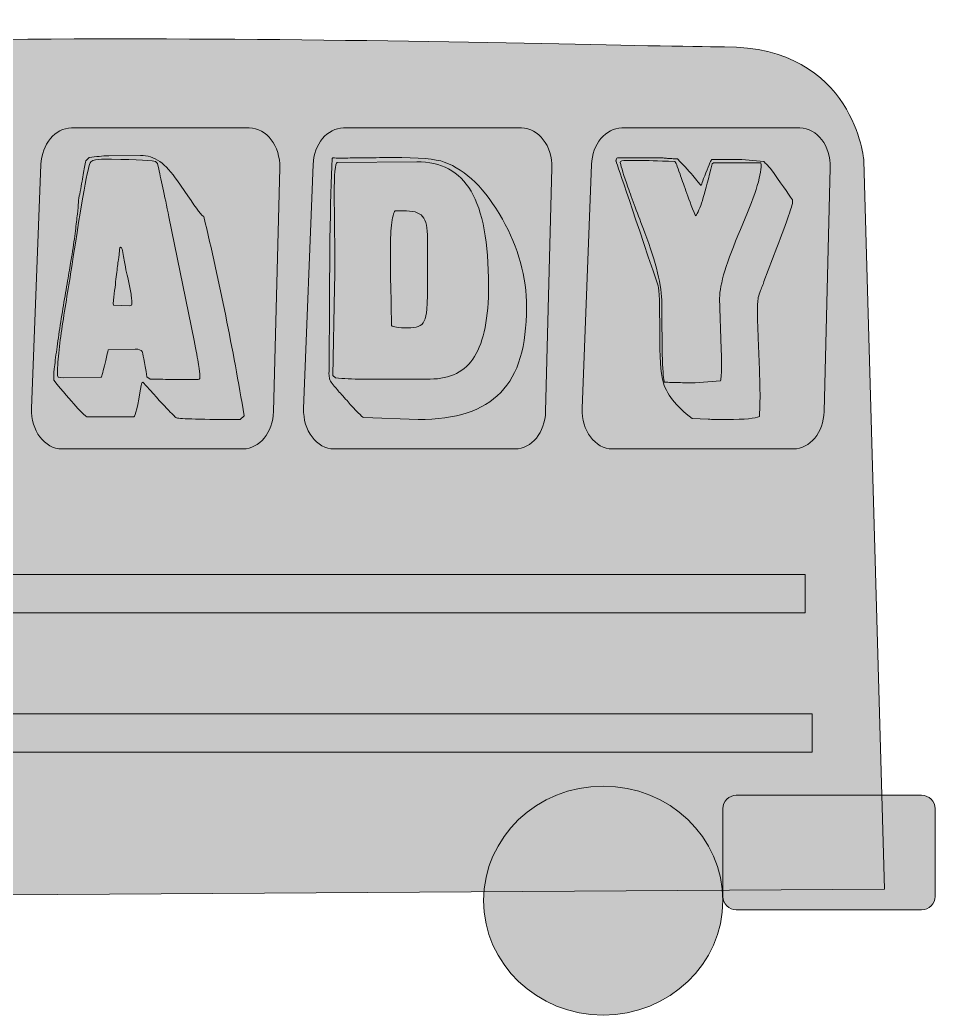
# Model space of a CAD drawing. Header units: inches. Extents: x 40 to 568, y -658 to -79.
# Drawn here: x 296.8 to 568, y -373.8 to -79 of the extents above; entities that cross this region are included whole.
import ezdxf

# ---------------------------------------------------------------- set-up
doc = ezdxf.new("R2010")
doc.units = ezdxf.units.IN
doc.header["$MEASUREMENT"] = 0
doc.layers.add('Layer 1', color=7, linetype='Continuous')

# ---------------------------------------------------------------- blocks, each defined once
blk = doc.blocks.new('block 4')
at = {"layer": 'Layer 1', "true_color": 0x231f20}
h = blk.add_hatch(color=250, dxfattribs=at)
h.dxf.hatch_style = 2
edge = h.paths.add_edge_path()
edge.add_spline(control_points=[(362.1, -197.37), (362.1, -197.37), (360.47, -197.37), (360.47, -197.37), (349.3, -197.37), (343.5, -197.19), (343.07, -196.82), (342.83, -196.7), (341.9, -195.77), (340.27, -194.02), (338.63, -192.27), (336.28, -189.7), (333.2, -186.32), (333.07, -186.32), (332.93, -186.65), (332.74, -187.31), (331.72, -193.41), (330.99, -196.49), (330.57, -196.55), (330.57, -196.55), (316.61, -196.55), (316.61, -196.55), (315.59, -196), (312.33, -192.41), (306.83, -185.77), (306.83, -185.77), (306.83, -184.95), (306.83, -184.95), (306.83, -184.22), (306.93, -182.96), (307.14, -181.16), (307.36, -179.37), (307.63, -177.3), (307.96, -174.95), (308.29, -172.61), (308.67, -170.11), (309.09, -167.46), (309.51, -164.81), (309.94, -162.27), (310.36, -159.84), (310.78, -157.4), (311.16, -155.18), (311.49, -153.17), (311.83, -151.16), (312.08, -149.61), (312.27, -148.51), (312.69, -145.77), (313.02, -143.45), (313.26, -141.53), (313.5, -139.61), (313.7, -137.95), (313.85, -136.55), (314, -135.15), (314.11, -133.99), (314.17, -133.08), (314.23, -132.17), (314.35, -131.34), (314.53, -130.61), (314.95, -128.42), (315.3, -126.5), (315.57, -124.86), (315.85, -123.22), (316.1, -121.85), (316.34, -120.75), (316.34, -120.75), (317.34, -119.75), (317.34, -119.75), (318.37, -119.62), (319.35, -119.52), (320.28, -119.43), (321.22, -119.33), (322.17, -119.29), (323.14, -119.29), (323.14, -119.29), (332.56, -119.2), (332.56, -119.2), (334.62, -119.14), (336.52, -119.73), (338.27, -120.98), (340.02, -122.23), (341.77, -124.13), (343.53, -126.69), (343.53, -126.69), (346.61, -131.16), (346.61, -131.16), (349.27, -135.12), (350.84, -137.16), (351.32, -137.28), (355.97, -156.82), (359.96, -176.49), (363.28, -196.28), (363.28, -196.28), (362.1, -197.37), (362.1, -197.37)], knot_values=[0, 0, 0, 0, 1, 1, 1, 2, 2, 2, 3, 3, 3, 4, 4, 4, 5, 5, 5, 6, 6, 6, 7, 7, 7, 8, 8, 8, 9, 9, 9, 10, 10, 10, 11, 11, 11, 12, 12, 12, 13, 13, 13, 14, 14, 14, 15, 15, 15, 16, 16, 16, 17, 17, 17, 18, 18, 18, 19, 19, 19, 20, 20, 20, 21, 21, 21, 22, 22, 22, 23, 23, 23, 24, 24, 24, 25, 25, 25, 26, 26, 26, 27, 27, 27, 28, 28, 28, 29, 29, 29, 30, 30, 30, 31, 31, 31, 31], degree=3, periodic=1)
edge = h.paths.add_edge_path()
edge.add_spline(control_points=[(350.14, -184.31), (350.14, -183.89), (350.01, -182.82), (349.74, -181.12), (349.46, -179.41), (349.02, -177.04), (348.42, -173.99), (348.42, -173.99), (340.99, -137.37), (340.99, -137.37), (340.32, -134.08), (339.72, -131.21), (339.18, -128.74), (338.63, -126.27), (338.18, -124.19), (337.82, -122.48), (337.82, -122.48), (337.64, -121.57), (337.64, -121.57), (337.64, -121.57), (337, -120.93), (337, -120.93), (334.71, -120.51), (329.36, -120.29), (320.96, -120.29), (319.69, -120.29), (318.64, -120.54), (317.79, -121.02), (317.07, -121.94), (315.19, -132.29), (312.17, -152.08), (311.75, -154.94), (311.28, -157.87), (310.77, -160.89), (310.25, -163.9), (309.79, -166.82), (309.37, -169.66), (308.94, -172.49), (308.59, -175.17), (308.32, -177.69), (308.05, -180.22), (307.91, -182.43), (307.91, -184.31), (307.91, -184.31), (308.19, -184.86), (308.19, -184.86), (308.19, -184.86), (309.73, -185.04), (309.73, -185.04), (309.73, -185.04), (320.87, -184.86), (320.87, -184.86), (320.99, -184.8), (321.16, -184.34), (321.37, -183.49), (321.58, -182.64), (321.81, -181.71), (322.05, -180.71), (322.29, -179.7), (322.59, -178.38), (322.96, -176.73), (322.96, -176.73), (331.02, -176.55), (331.02, -176.55), (332.05, -176.55), (332.71, -176.79), (333.01, -177.28), (333.25, -177.65), (333.74, -180.14), (334.46, -184.77), (334.46, -184.77), (335.37, -185.41), (335.37, -185.41), (336.04, -185.41), (337, -185.42), (338.27, -185.45), (339.54, -185.49), (340.51, -185.5), (341.17, -185.5), (341.17, -185.5), (349.6, -185.5), (349.6, -185.5), (349.84, -185.5), (350.02, -185.42), (350.14, -185.27), (350.14, -185.27), (350.14, -184.31), (350.14, -184.31)], knot_values=[0, 0, 0, 0, 1, 1, 1, 2, 2, 2, 3, 3, 3, 4, 4, 4, 5, 5, 5, 6, 6, 6, 7, 7, 7, 8, 8, 8, 9, 9, 9, 10, 10, 10, 11, 11, 11, 12, 12, 12, 13, 13, 13, 14, 14, 14, 15, 15, 15, 16, 16, 16, 17, 17, 17, 18, 18, 18, 19, 19, 19, 20, 20, 20, 21, 21, 21, 22, 22, 22, 23, 23, 23, 24, 24, 24, 25, 25, 25, 26, 26, 26, 27, 27, 27, 28, 28, 28, 29, 29, 29, 29], degree=3, periodic=1)
edge = h.paths.add_edge_path()
edge.add_spline(control_points=[(329.3, -163.67), (329.3, -163.67), (324.59, -163.49), (324.59, -163.49), (324.59, -163.49), (324.41, -163.03), (324.41, -163.03), (324.41, -163.03), (324.68, -161.12), (324.68, -161.12), (324.98, -158.44), (325.24, -156.2), (325.45, -154.4), (325.66, -152.61), (325.84, -151.16), (325.99, -150.07), (326.14, -148.97), (326.25, -148.15), (326.31, -147.6), (326.37, -147.05), (326.4, -146.69), (326.4, -146.5), (326.4, -146.5), (326.67, -146.32), (326.67, -146.32), (327.03, -146.57), (327.25, -147.08), (327.31, -147.87), (327.61, -149.52), (327.86, -150.95), (328.08, -152.17), (328.29, -153.38), (328.51, -154.42), (328.76, -155.27), (328.76, -155.27), (329.66, -159.75), (329.66, -159.75), (329.78, -160.48), (329.87, -161.12), (329.93, -161.66), (329.99, -162.21), (330.03, -162.64), (330.03, -162.94), (330.03, -163.43), (329.78, -163.67), (329.3, -163.67)], knot_values=[0, 0, 0, 0, 1, 1, 1, 2, 2, 2, 3, 3, 3, 4, 4, 4, 5, 5, 5, 6, 6, 6, 7, 7, 7, 8, 8, 8, 9, 9, 9, 10, 10, 10, 11, 11, 11, 12, 12, 12, 13, 13, 13, 14, 14, 14, 15, 15, 15, 15], degree=3, periodic=1)
h = blk.add_hatch(color=250, dxfattribs=at)
h.dxf.hatch_style = 2
edge = h.paths.add_edge_path()
edge.add_spline(control_points=[(445.09, -179.06), (443.85, -183.24), (441.91, -186.67), (439.28, -189.38), (436.66, -192.09), (433.33, -194.1), (429.32, -195.41), (425.3, -196.72), (420.48, -197.37), (414.86, -197.37), (414.86, -197.37), (398.73, -196.83), (398.73, -196.83), (398.13, -196.58), (396.47, -194.91), (393.75, -191.8), (392.54, -190.46), (391.59, -189.4), (390.9, -188.61), (390.2, -187.82), (389.68, -187.18), (389.31, -186.69), (388.95, -186.2), (388.71, -185.76), (388.59, -185.37), (388.47, -184.97), (388.41, -184.47), (388.41, -183.86), (388.41, -183.86), (388.41, -183.58), (388.41, -183.58), (388.47, -183.22), (388.5, -182.73), (388.5, -182.12), (388.5, -181.52), (388.5, -180.78), (388.5, -179.93), (388.5, -151.86), (388.77, -131.92), (389.31, -120.11), (389.31, -120.11), (389.58, -119.84), (389.58, -119.84), (389.89, -119.9), (390.19, -119.93), (390.49, -119.93), (390.79, -119.93), (391.09, -119.93), (391.39, -119.93), (391.39, -119.93), (393.48, -119.93), (393.48, -119.93), (394.08, -119.93), (395.02, -119.91), (396.29, -119.88), (397.56, -119.85), (398.89, -119.84), (400.28, -119.84), (401.73, -119.84), (403.07, -119.82), (404.31, -119.79), (405.55, -119.76), (406.5, -119.75), (407.16, -119.75), (414.96, -119.75), (420.09, -120.2), (422.57, -121.12), (429.03, -123.49), (434.77, -129.12), (439.78, -138.01), (444.55, -146.48), (446.94, -155.18), (446.94, -164.13), (446.94, -169.92), (446.32, -174.89), (445.09, -179.06)], knot_values=[0, 0, 0, 0, 1, 1, 1, 2, 2, 2, 3, 3, 3, 4, 4, 4, 5, 5, 5, 6, 6, 6, 7, 7, 7, 8, 8, 8, 9, 9, 9, 10, 10, 10, 11, 11, 11, 12, 12, 12, 13, 13, 13, 14, 14, 14, 15, 15, 15, 16, 16, 16, 17, 17, 17, 18, 18, 18, 19, 19, 19, 20, 20, 20, 21, 21, 21, 22, 22, 22, 23, 23, 23, 24, 24, 24, 25, 25, 25, 25], degree=3, periodic=1)
edge = h.paths.add_edge_path()
edge.add_spline(control_points=[(430.49, -129.75), (427.02, -123.87), (421.66, -120.97), (414.41, -121.03), (414.41, -121.03), (390.85, -121.21), (390.85, -121.21), (390.25, -121.45), (389.94, -124.68), (389.94, -130.89), (389.94, -131.62), (389.96, -132.7), (389.99, -134.13), (390.02, -135.56), (390.04, -137.07), (390.04, -138.65), (390.04, -140.17), (390.05, -141.65), (390.08, -143.08), (390.11, -144.51), (390.13, -145.59), (390.13, -146.32), (390.13, -148.27), (390.13, -150.25), (390.13, -152.26), (390.13, -154.27), (390.1, -156.31), (390.04, -158.38), (390.04, -158.38), (389.58, -184.41), (389.58, -184.41), (389.58, -184.41), (389.58, -184.31), (389.58, -184.31), (389.58, -184.31), (390.31, -185.05), (390.31, -185.05), (391.52, -185.17), (392.78, -185.26), (394.11, -185.32), (395.44, -185.38), (396.83, -185.41), (398.28, -185.41), (398.28, -185.41), (418.4, -185.41), (418.4, -185.41), (424.38, -185.41), (428.76, -183.17), (431.54, -178.7), (434.31, -174.22), (435.7, -167.24), (435.7, -157.74), (435.7, -144.95), (433.97, -135.62), (430.49, -129.75)], knot_values=[0, 0, 0, 0, 1, 1, 1, 2, 2, 2, 3, 3, 3, 4, 4, 4, 5, 5, 5, 6, 6, 6, 7, 7, 7, 8, 8, 8, 9, 9, 9, 10, 10, 10, 11, 11, 11, 12, 12, 12, 13, 13, 13, 14, 14, 14, 15, 15, 15, 16, 16, 16, 17, 17, 17, 18, 18, 18, 18], degree=3, periodic=1)
edge = h.paths.add_edge_path()
edge.add_spline(control_points=[(417.4, -164.73), (417.28, -166.22), (417.02, -167.37), (416.63, -168.2), (416.24, -169.02), (415.65, -169.57), (414.86, -169.84), (414.08, -170.11), (413.02, -170.25), (411.69, -170.25), (408.97, -170.25), (407.37, -170.01), (406.89, -169.52), (406.89, -169.52), (406.71, -157.28), (406.71, -157.28), (406.65, -156.31), (406.62, -155.37), (406.62, -154.45), (406.62, -153.54), (406.62, -152.63), (406.62, -151.71), (406.62, -151.71), (406.62, -146.87), (406.62, -146.87), (406.62, -145.41), (406.65, -143.99), (406.71, -142.62), (406.77, -141.25), (406.88, -140.05), (407.02, -139.02), (407.18, -137.98), (407.34, -137.14), (407.52, -136.5), (407.71, -135.87), (407.95, -135.55), (408.25, -135.55), (408.25, -135.55), (410.33, -135.55), (410.33, -135.55), (411.78, -135.55), (412.97, -135.67), (413.91, -135.91), (414.85, -136.16), (415.59, -136.6), (416.13, -137.24), (416.68, -137.87), (417.05, -138.73), (417.27, -139.79), (417.48, -140.86), (417.58, -142.21), (417.58, -143.86), (417.58, -143.86), (417.58, -158.93), (417.58, -158.93), (417.58, -161.3), (417.52, -163.23), (417.4, -164.73)], knot_values=[0, 0, 0, 0, 1, 1, 1, 2, 2, 2, 3, 3, 3, 4, 4, 4, 5, 5, 5, 6, 6, 6, 7, 7, 7, 8, 8, 8, 9, 9, 9, 10, 10, 10, 11, 11, 11, 12, 12, 12, 13, 13, 13, 14, 14, 14, 15, 15, 15, 16, 16, 16, 17, 17, 17, 18, 18, 18, 19, 19, 19, 19], degree=3, periodic=1)
h = blk.add_hatch(color=250, dxfattribs=at)
h.dxf.hatch_style = 2
edge = h.paths.add_edge_path()
edge.add_spline(control_points=[(521.12, -146.41), (521.12, -146.41), (517.31, -156.55), (517.31, -156.55), (516.77, -157.95), (516.36, -159.02), (516.09, -159.75), (515.82, -160.48), (515.64, -161.13), (515.54, -161.71), (515.45, -162.29), (515.41, -162.94), (515.41, -163.68), (515.41, -164.35), (515.41, -165.41), (515.41, -166.87), (515.41, -167.54), (515.42, -168.39), (515.45, -169.43), (515.48, -170.46), (515.53, -171.71), (515.59, -173.17), (515.59, -173.17), (515.95, -182.67), (515.95, -182.67), (516.01, -184.56), (516.06, -186.11), (516.09, -187.33), (516.12, -188.55), (516.13, -189.4), (516.13, -189.89), (516.13, -189.89), (515.95, -196.46), (515.95, -196.46), (514.8, -197.07), (511.63, -197.37), (506.44, -197.37), (506.44, -197.37), (503.72, -197.37), (503.72, -197.37), (503.48, -197.37), (503.11, -197.37), (502.63, -197.37), (502.15, -197.37), (501.51, -197.34), (500.73, -197.28), (500.73, -197.28), (496.01, -197.1), (496.01, -197.1), (491.18, -193.45), (488.28, -189.7), (487.32, -185.87), (486.71, -183.68), (486.41, -178.87), (486.41, -171.44), (486.41, -163.4), (486.26, -158.87), (485.96, -157.83), (477.62, -133.17), (473.45, -120.81), (473.45, -120.75), (473.45, -120.27), (473.6, -119.96), (473.91, -119.84), (473.91, -119.84), (487.41, -119.84), (487.41, -119.84), (487.53, -119.9), (487.77, -119.95), (488.13, -119.98), (488.5, -120.01), (488.9, -120.04), (489.36, -120.07), (489.81, -120.1), (490.25, -120.13), (490.67, -120.16), (491.09, -120.19), (491.43, -120.2), (491.67, -120.2), (493.9, -122.46), (495.56, -124.27), (496.65, -125.64), (497.74, -127.01), (498.43, -127.81), (498.74, -128.06), (498.61, -128.18), (499.07, -126.93), (500.09, -124.31), (501.06, -121.7), (501.64, -120.39), (501.82, -120.39), (501.82, -120.39), (510.79, -120.39), (510.79, -120.39), (510.79, -120.39), (517.22, -120.94), (517.22, -120.94), (517.52, -121.24), (517.84, -121.56), (518.17, -121.89), (518.5, -122.23), (518.85, -122.61), (519.21, -123.04), (522.17, -127.18), (524.35, -130.28), (525.74, -132.35), (525.74, -132.35), (525.74, -133.26), (525.74, -133.26), (525.74, -133.93), (524.2, -138.32), (521.12, -146.41)], knot_values=[0, 0, 0, 0, 1, 1, 1, 2, 2, 2, 3, 3, 3, 4, 4, 4, 5, 5, 5, 6, 6, 6, 7, 7, 7, 8, 8, 8, 9, 9, 9, 10, 10, 10, 11, 11, 11, 12, 12, 12, 13, 13, 13, 14, 14, 14, 15, 15, 15, 16, 16, 16, 17, 17, 17, 18, 18, 18, 19, 19, 19, 20, 20, 20, 21, 21, 21, 22, 22, 22, 23, 23, 23, 24, 24, 24, 25, 25, 25, 26, 26, 26, 27, 27, 27, 28, 28, 28, 29, 29, 29, 30, 30, 30, 31, 31, 31, 32, 32, 32, 33, 33, 33, 34, 34, 34, 35, 35, 35, 36, 36, 36, 37, 37, 37, 37], degree=3, periodic=1)
edge = h.paths.add_edge_path()
edge.add_spline(control_points=[(516.4, -121.39), (516.4, -121.39), (502.36, -121.39), (502.36, -121.39), (502.36, -121.39), (501.91, -121.67), (501.91, -121.67), (500.88, -125.93), (500.02, -129.25), (499.32, -131.62), (498.63, -133.99), (497.95, -135.7), (497.29, -136.73), (497.29, -136.73), (497.01, -137.1), (497.01, -137.1), (495.8, -134.18), (494.85, -131.7), (494.16, -129.66), (493.46, -127.62), (492.89, -125.97), (492.44, -124.72), (491.98, -123.48), (491.65, -122.56), (491.44, -121.99), (491.23, -121.41), (491.03, -121.06), (490.85, -120.94), (485.59, -120.75), (482.33, -120.66), (481.06, -120.66), (481.06, -120.66), (476.54, -120.66), (476.54, -120.66), (475.33, -120.66), (474.72, -120.81), (474.72, -121.12), (474.72, -121.12), (474.72, -121.21), (474.72, -121.21), (475.02, -122.67), (475.78, -125.12), (476.99, -128.56), (478.2, -132), (479.86, -136.49), (481.97, -142.04), (485.35, -150.89), (487.04, -157.87), (487.04, -162.99), (487.04, -177.39), (487.29, -185.17), (487.77, -186.32), (489.1, -186.39), (490.52, -186.43), (492.03, -186.46), (493.54, -186.49), (495.17, -186.51), (496.92, -186.51), (496.92, -186.51), (504.44, -185.96), (504.44, -185.96), (504.62, -185.23), (504.72, -183.58), (504.72, -181.02), (504.72, -180.53), (504.72, -179.92), (504.72, -179.19), (504.72, -178.46), (504.69, -177.57), (504.62, -176.53), (504.62, -176.53), (504.17, -161.35), (504.17, -161.35), (504.17, -161.35), (504.17, -161.44), (504.17, -161.44), (504.17, -157.41), (506.22, -150.64), (510.33, -141.13), (514.44, -131.62), (516.5, -125.23), (516.5, -121.94), (516.5, -121.94), (516.4, -121.39), (516.4, -121.39)], knot_values=[0, 0, 0, 0, 1, 1, 1, 2, 2, 2, 3, 3, 3, 4, 4, 4, 5, 5, 5, 6, 6, 6, 7, 7, 7, 8, 8, 8, 9, 9, 9, 10, 10, 10, 11, 11, 11, 12, 12, 12, 13, 13, 13, 14, 14, 14, 15, 15, 15, 16, 16, 16, 17, 17, 17, 18, 18, 18, 19, 19, 19, 20, 20, 20, 21, 21, 21, 22, 22, 22, 23, 23, 23, 24, 24, 24, 25, 25, 25, 26, 26, 26, 27, 27, 27, 28, 28, 28, 28], degree=3, periodic=1)
at = {"layer": 'Layer 1', "lineweight": 0}
for points, knots in [([(362.1, -197.37), (362.1, -197.37), (360.47, -197.37), (360.47, -197.37), (349.3, -197.37), (343.5, -197.19), (343.07, -196.82), (342.83, -196.7), (341.9, -195.77), (340.27, -194.02), (338.63, -192.27), (336.28, -189.7), (333.2, -186.32), (333.07, -186.32), (332.93, -186.65), (332.74, -187.31), (331.72, -193.41), (330.99, -196.49), (330.57, -196.55), (330.57, -196.55), (316.61, -196.55), (316.61, -196.55), (315.59, -196), (312.33, -192.41), (306.83, -185.77), (306.83, -185.77), (306.83, -184.95), (306.83, -184.95), (306.83, -184.22), (306.93, -182.96), (307.14, -181.16), (307.36, -179.37), (307.63, -177.3), (307.96, -174.95), (308.29, -172.61), (308.67, -170.11), (309.09, -167.46), (309.51, -164.81), (309.94, -162.27), (310.36, -159.84), (310.78, -157.4), (311.16, -155.18), (311.49, -153.17), (311.83, -151.16), (312.08, -149.61), (312.27, -148.51), (312.69, -145.77), (313.02, -143.45), (313.26, -141.53), (313.5, -139.61), (313.7, -137.95), (313.85, -136.55), (314, -135.15), (314.11, -133.99), (314.17, -133.08), (314.23, -132.17), (314.35, -131.34), (314.53, -130.61), (314.95, -128.42), (315.3, -126.5), (315.57, -124.86), (315.85, -123.22), (316.1, -121.85), (316.34, -120.75), (316.34, -120.75), (317.34, -119.75), (317.34, -119.75), (318.37, -119.62), (319.35, -119.52), (320.28, -119.43), (321.22, -119.33), (322.17, -119.29), (323.14, -119.29), (323.14, -119.29), (332.56, -119.2), (332.56, -119.2), (334.62, -119.14), (336.52, -119.73), (338.27, -120.98), (340.02, -122.23), (341.77, -124.13), (343.53, -126.69), (343.53, -126.69), (346.61, -131.16), (346.61, -131.16), (349.27, -135.12), (350.84, -137.16), (351.32, -137.28), (355.97, -156.82), (359.96, -176.49), (363.28, -196.28), (363.28, -196.28), (362.1, -197.37), (362.1, -197.37)], [0, 0, 0, 0, 1, 1, 1, 2, 2, 2, 3, 3, 3, 4, 4, 4, 5, 5, 5, 6, 6, 6, 7, 7, 7, 8, 8, 8, 9, 9, 9, 10, 10, 10, 11, 11, 11, 12, 12, 12, 13, 13, 13, 14, 14, 14, 15, 15, 15, 16, 16, 16, 17, 17, 17, 18, 18, 18, 19, 19, 19, 20, 20, 20, 21, 21, 21, 22, 22, 22, 23, 23, 23, 24, 24, 24, 25, 25, 25, 26, 26, 26, 27, 27, 27, 28, 28, 28, 29, 29, 29, 30, 30, 30, 31, 31, 31, 31]), ([(350.14, -184.31), (350.14, -183.89), (350.01, -182.82), (349.74, -181.12), (349.46, -179.41), (349.02, -177.04), (348.42, -173.99), (348.42, -173.99), (340.99, -137.37), (340.99, -137.37), (340.32, -134.08), (339.72, -131.21), (339.18, -128.74), (338.63, -126.27), (338.18, -124.19), (337.82, -122.48), (337.82, -122.48), (337.64, -121.57), (337.64, -121.57), (337.64, -121.57), (337, -120.93), (337, -120.93), (334.71, -120.51), (329.36, -120.29), (320.96, -120.29), (319.69, -120.29), (318.64, -120.54), (317.79, -121.02), (317.07, -121.94), (315.19, -132.29), (312.17, -152.08), (311.75, -154.94), (311.28, -157.87), (310.77, -160.89), (310.25, -163.9), (309.79, -166.82), (309.37, -169.66), (308.94, -172.49), (308.59, -175.17), (308.32, -177.69), (308.05, -180.22), (307.91, -182.43), (307.91, -184.31), (307.91, -184.31), (308.19, -184.86), (308.19, -184.86), (308.19, -184.86), (309.73, -185.04), (309.73, -185.04), (309.73, -185.04), (320.87, -184.86), (320.87, -184.86), (320.99, -184.8), (321.16, -184.34), (321.37, -183.49), (321.58, -182.64), (321.81, -181.71), (322.05, -180.71), (322.29, -179.7), (322.59, -178.38), (322.96, -176.73), (322.96, -176.73), (331.02, -176.55), (331.02, -176.55), (332.05, -176.55), (332.71, -176.79), (333.01, -177.28), (333.25, -177.65), (333.74, -180.14), (334.46, -184.77), (334.46, -184.77), (335.37, -185.41), (335.37, -185.41), (336.04, -185.41), (337, -185.42), (338.27, -185.45), (339.54, -185.49), (340.51, -185.5), (341.17, -185.5), (341.17, -185.5), (349.6, -185.5), (349.6, -185.5), (349.84, -185.5), (350.02, -185.42), (350.14, -185.27), (350.14, -185.27), (350.14, -184.31), (350.14, -184.31)], [0, 0, 0, 0, 1, 1, 1, 2, 2, 2, 3, 3, 3, 4, 4, 4, 5, 5, 5, 6, 6, 6, 7, 7, 7, 8, 8, 8, 9, 9, 9, 10, 10, 10, 11, 11, 11, 12, 12, 12, 13, 13, 13, 14, 14, 14, 15, 15, 15, 16, 16, 16, 17, 17, 17, 18, 18, 18, 19, 19, 19, 20, 20, 20, 21, 21, 21, 22, 22, 22, 23, 23, 23, 24, 24, 24, 25, 25, 25, 26, 26, 26, 27, 27, 27, 28, 28, 28, 29, 29, 29, 29]), ([(445.09, -179.06), (443.85, -183.24), (441.91, -186.67), (439.28, -189.38), (436.66, -192.09), (433.33, -194.1), (429.32, -195.41), (425.3, -196.72), (420.48, -197.37), (414.86, -197.37), (414.86, -197.37), (398.73, -196.83), (398.73, -196.83), (398.13, -196.58), (396.47, -194.91), (393.75, -191.8), (392.54, -190.46), (391.59, -189.4), (390.9, -188.61), (390.2, -187.82), (389.68, -187.18), (389.31, -186.69), (388.95, -186.2), (388.71, -185.76), (388.59, -185.37), (388.47, -184.97), (388.41, -184.47), (388.41, -183.86), (388.41, -183.86), (388.41, -183.58), (388.41, -183.58), (388.47, -183.22), (388.5, -182.73), (388.5, -182.12), (388.5, -181.52), (388.5, -180.78), (388.5, -179.93), (388.5, -151.86), (388.77, -131.92), (389.31, -120.11), (389.31, -120.11), (389.58, -119.84), (389.58, -119.84), (389.89, -119.9), (390.19, -119.93), (390.49, -119.93), (390.79, -119.93), (391.09, -119.93), (391.39, -119.93), (391.39, -119.93), (393.48, -119.93), (393.48, -119.93), (394.08, -119.93), (395.02, -119.91), (396.29, -119.88), (397.56, -119.85), (398.89, -119.84), (400.28, -119.84), (401.73, -119.84), (403.07, -119.82), (404.31, -119.79), (405.55, -119.76), (406.5, -119.75), (407.16, -119.75), (414.96, -119.75), (420.09, -120.2), (422.57, -121.12), (429.03, -123.49), (434.77, -129.12), (439.78, -138.01), (444.55, -146.48), (446.94, -155.18), (446.94, -164.13), (446.94, -169.92), (446.32, -174.89), (445.09, -179.06)], [0, 0, 0, 0, 1, 1, 1, 2, 2, 2, 3, 3, 3, 4, 4, 4, 5, 5, 5, 6, 6, 6, 7, 7, 7, 8, 8, 8, 9, 9, 9, 10, 10, 10, 11, 11, 11, 12, 12, 12, 13, 13, 13, 14, 14, 14, 15, 15, 15, 16, 16, 16, 17, 17, 17, 18, 18, 18, 19, 19, 19, 20, 20, 20, 21, 21, 21, 22, 22, 22, 23, 23, 23, 24, 24, 24, 25, 25, 25, 25]), ([(521.12, -146.41), (521.12, -146.41), (517.31, -156.55), (517.31, -156.55), (516.77, -157.95), (516.36, -159.02), (516.09, -159.75), (515.82, -160.48), (515.64, -161.13), (515.54, -161.71), (515.45, -162.29), (515.41, -162.94), (515.41, -163.68), (515.41, -164.35), (515.41, -165.41), (515.41, -166.87), (515.41, -167.54), (515.42, -168.39), (515.45, -169.43), (515.48, -170.46), (515.53, -171.71), (515.59, -173.17), (515.59, -173.17), (515.95, -182.67), (515.95, -182.67), (516.01, -184.56), (516.06, -186.11), (516.09, -187.33), (516.12, -188.55), (516.13, -189.4), (516.13, -189.89), (516.13, -189.89), (515.95, -196.46), (515.95, -196.46), (514.8, -197.07), (511.63, -197.37), (506.44, -197.37), (506.44, -197.37), (503.72, -197.37), (503.72, -197.37), (503.48, -197.37), (503.11, -197.37), (502.63, -197.37), (502.15, -197.37), (501.51, -197.34), (500.73, -197.28), (500.73, -197.28), (496.01, -197.1), (496.01, -197.1), (491.18, -193.45), (488.28, -189.7), (487.32, -185.87), (486.71, -183.68), (486.41, -178.87), (486.41, -171.44), (486.41, -163.4), (486.26, -158.87), (485.96, -157.83), (477.62, -133.17), (473.45, -120.81), (473.45, -120.75), (473.45, -120.27), (473.6, -119.96), (473.91, -119.84), (473.91, -119.84), (487.41, -119.84), (487.41, -119.84), (487.53, -119.9), (487.77, -119.95), (488.13, -119.98), (488.5, -120.01), (488.9, -120.04), (489.36, -120.07), (489.81, -120.1), (490.25, -120.13), (490.67, -120.16), (491.09, -120.19), (491.43, -120.2), (491.67, -120.2), (493.9, -122.46), (495.56, -124.27), (496.65, -125.64), (497.74, -127.01), (498.43, -127.81), (498.74, -128.06), (498.61, -128.18), (499.07, -126.93), (500.09, -124.31), (501.06, -121.7), (501.64, -120.39), (501.82, -120.39), (501.82, -120.39), (510.79, -120.39), (510.79, -120.39), (510.79, -120.39), (517.22, -120.94), (517.22, -120.94), (517.52, -121.24), (517.84, -121.56), (518.17, -121.89), (518.5, -122.23), (518.85, -122.61), (519.21, -123.04), (522.17, -127.18), (524.35, -130.28), (525.74, -132.35), (525.74, -132.35), (525.74, -133.26), (525.74, -133.26), (525.74, -133.93), (524.2, -138.32), (521.12, -146.41)], [0, 0, 0, 0, 1, 1, 1, 2, 2, 2, 3, 3, 3, 4, 4, 4, 5, 5, 5, 6, 6, 6, 7, 7, 7, 8, 8, 8, 9, 9, 9, 10, 10, 10, 11, 11, 11, 12, 12, 12, 13, 13, 13, 14, 14, 14, 15, 15, 15, 16, 16, 16, 17, 17, 17, 18, 18, 18, 19, 19, 19, 20, 20, 20, 21, 21, 21, 22, 22, 22, 23, 23, 23, 24, 24, 24, 25, 25, 25, 26, 26, 26, 27, 27, 27, 28, 28, 28, 29, 29, 29, 30, 30, 30, 31, 31, 31, 32, 32, 32, 33, 33, 33, 34, 34, 34, 35, 35, 35, 36, 36, 36, 37, 37, 37, 37]), ([(516.4, -121.39), (516.4, -121.39), (502.36, -121.39), (502.36, -121.39), (502.36, -121.39), (501.91, -121.67), (501.91, -121.67), (500.88, -125.93), (500.02, -129.25), (499.32, -131.62), (498.63, -133.99), (497.95, -135.7), (497.29, -136.73), (497.29, -136.73), (497.01, -137.1), (497.01, -137.1), (495.8, -134.18), (494.85, -131.7), (494.16, -129.66), (493.46, -127.62), (492.89, -125.97), (492.44, -124.72), (491.98, -123.48), (491.65, -122.56), (491.44, -121.99), (491.23, -121.41), (491.03, -121.06), (490.85, -120.94), (485.59, -120.75), (482.33, -120.66), (481.06, -120.66), (481.06, -120.66), (476.54, -120.66), (476.54, -120.66), (475.33, -120.66), (474.72, -120.81), (474.72, -121.12), (474.72, -121.12), (474.72, -121.21), (474.72, -121.21), (475.02, -122.67), (475.78, -125.12), (476.99, -128.56), (478.2, -132), (479.86, -136.49), (481.97, -142.04), (485.35, -150.89), (487.04, -157.87), (487.04, -162.99), (487.04, -177.39), (487.29, -185.17), (487.77, -186.32), (489.1, -186.39), (490.52, -186.43), (492.03, -186.46), (493.54, -186.49), (495.17, -186.51), (496.92, -186.51), (496.92, -186.51), (504.44, -185.96), (504.44, -185.96), (504.62, -185.23), (504.72, -183.58), (504.72, -181.02), (504.72, -180.53), (504.72, -179.92), (504.72, -179.19), (504.72, -178.46), (504.69, -177.57), (504.62, -176.53), (504.62, -176.53), (504.17, -161.35), (504.17, -161.35), (504.17, -161.35), (504.17, -161.44), (504.17, -161.44), (504.17, -157.41), (506.22, -150.64), (510.33, -141.13), (514.44, -131.62), (516.5, -125.23), (516.5, -121.94), (516.5, -121.94), (516.4, -121.39), (516.4, -121.39)], [0, 0, 0, 0, 1, 1, 1, 2, 2, 2, 3, 3, 3, 4, 4, 4, 5, 5, 5, 6, 6, 6, 7, 7, 7, 8, 8, 8, 9, 9, 9, 10, 10, 10, 11, 11, 11, 12, 12, 12, 13, 13, 13, 14, 14, 14, 15, 15, 15, 16, 16, 16, 17, 17, 17, 18, 18, 18, 19, 19, 19, 20, 20, 20, 21, 21, 21, 22, 22, 22, 23, 23, 23, 24, 24, 24, 25, 25, 25, 26, 26, 26, 27, 27, 27, 28, 28, 28, 28]), ([(430.49, -129.75), (427.02, -123.87), (421.66, -120.97), (414.41, -121.03), (414.41, -121.03), (390.85, -121.21), (390.85, -121.21), (390.25, -121.45), (389.94, -124.68), (389.94, -130.89), (389.94, -131.62), (389.96, -132.7), (389.99, -134.13), (390.02, -135.56), (390.04, -137.07), (390.04, -138.65), (390.04, -140.17), (390.05, -141.65), (390.08, -143.08), (390.11, -144.51), (390.13, -145.59), (390.13, -146.32), (390.13, -148.27), (390.13, -150.25), (390.13, -152.26), (390.13, -154.27), (390.1, -156.31), (390.04, -158.38), (390.04, -158.38), (389.58, -184.41), (389.58, -184.41), (389.58, -184.41), (389.58, -184.31), (389.58, -184.31), (389.58, -184.31), (390.31, -185.05), (390.31, -185.05), (391.52, -185.17), (392.78, -185.26), (394.11, -185.32), (395.44, -185.38), (396.83, -185.41), (398.28, -185.41), (398.28, -185.41), (418.4, -185.41), (418.4, -185.41), (424.38, -185.41), (428.76, -183.17), (431.54, -178.7), (434.31, -174.22), (435.7, -167.24), (435.7, -157.74), (435.7, -144.95), (433.97, -135.62), (430.49, -129.75)], [0, 0, 0, 0, 1, 1, 1, 2, 2, 2, 3, 3, 3, 4, 4, 4, 5, 5, 5, 6, 6, 6, 7, 7, 7, 8, 8, 8, 9, 9, 9, 10, 10, 10, 11, 11, 11, 12, 12, 12, 13, 13, 13, 14, 14, 14, 15, 15, 15, 16, 16, 16, 17, 17, 17, 18, 18, 18, 18]), ([(417.4, -164.73), (417.28, -166.22), (417.02, -167.37), (416.63, -168.2), (416.24, -169.02), (415.65, -169.57), (414.86, -169.84), (414.08, -170.11), (413.02, -170.25), (411.69, -170.25), (408.97, -170.25), (407.37, -170.01), (406.89, -169.52), (406.89, -169.52), (406.71, -157.28), (406.71, -157.28), (406.65, -156.31), (406.62, -155.37), (406.62, -154.45), (406.62, -153.54), (406.62, -152.63), (406.62, -151.71), (406.62, -151.71), (406.62, -146.87), (406.62, -146.87), (406.62, -145.41), (406.65, -143.99), (406.71, -142.62), (406.77, -141.25), (406.88, -140.05), (407.02, -139.02), (407.18, -137.98), (407.34, -137.14), (407.52, -136.5), (407.71, -135.87), (407.95, -135.55), (408.25, -135.55), (408.25, -135.55), (410.33, -135.55), (410.33, -135.55), (411.78, -135.55), (412.97, -135.67), (413.91, -135.91), (414.85, -136.16), (415.59, -136.6), (416.13, -137.24), (416.68, -137.87), (417.05, -138.73), (417.27, -139.79), (417.48, -140.86), (417.58, -142.21), (417.58, -143.86), (417.58, -143.86), (417.58, -158.93), (417.58, -158.93), (417.58, -161.3), (417.52, -163.23), (417.4, -164.73)], [0, 0, 0, 0, 1, 1, 1, 2, 2, 2, 3, 3, 3, 4, 4, 4, 5, 5, 5, 6, 6, 6, 7, 7, 7, 8, 8, 8, 9, 9, 9, 10, 10, 10, 11, 11, 11, 12, 12, 12, 13, 13, 13, 14, 14, 14, 15, 15, 15, 16, 16, 16, 17, 17, 17, 18, 18, 18, 19, 19, 19, 19]), ([(329.3, -163.67), (329.3, -163.67), (324.59, -163.49), (324.59, -163.49), (324.59, -163.49), (324.41, -163.03), (324.41, -163.03), (324.41, -163.03), (324.68, -161.12), (324.68, -161.12), (324.98, -158.44), (325.24, -156.2), (325.45, -154.4), (325.66, -152.61), (325.84, -151.16), (325.99, -150.07), (326.14, -148.97), (326.25, -148.15), (326.31, -147.6), (326.37, -147.05), (326.4, -146.69), (326.4, -146.5), (326.4, -146.5), (326.67, -146.32), (326.67, -146.32), (327.03, -146.57), (327.25, -147.08), (327.31, -147.87), (327.61, -149.52), (327.86, -150.95), (328.08, -152.17), (328.29, -153.38), (328.51, -154.42), (328.76, -155.27), (328.76, -155.27), (329.66, -159.75), (329.66, -159.75), (329.78, -160.48), (329.87, -161.12), (329.93, -161.66), (329.99, -162.21), (330.03, -162.64), (330.03, -162.94), (330.03, -163.43), (329.78, -163.67), (329.3, -163.67)], [0, 0, 0, 0, 1, 1, 1, 2, 2, 2, 3, 3, 3, 4, 4, 4, 5, 5, 5, 6, 6, 6, 7, 7, 7, 8, 8, 8, 9, 9, 9, 10, 10, 10, 11, 11, 11, 12, 12, 12, 13, 13, 13, 14, 14, 14, 15, 15, 15, 15])]:
    blk.add_open_spline(points, degree=3, knots=knots, dxfattribs=at)
blk = doc.blocks.new('block 2')
at = {"layer": 'Layer 1', "true_color": 0xfff100}
h = blk.add_hatch(color=2, dxfattribs=at)
h.dxf.hatch_style = 2
edge = h.paths.add_edge_path()
edge.add_spline(control_points=[(47.63, -339.79), (47.63, -339.79), (553.04, -336.55), (553.04, -336.55), (553.04, -336.55), (546.91, -120.74), (546.91, -120.74), (546.91, -120.74), (544.23, -86.97), (505.62, -86.97), (467, -86.97), (237.99, -79.01), (155.76, -92.49), (128.8, -96.91), (150.31, -205.07), (127.14, -205.94), (127.14, -205.94), (42.19, -225.5), (46.73, -280.7), (46.73, -280.7), (47.63, -339.79), (47.63, -339.79)], knot_values=[0, 0, 0, 0, 1, 1, 1, 2, 2, 2, 3, 3, 3, 4, 4, 4, 5, 5, 5, 6, 6, 6, 7, 7, 7, 7], degree=3, periodic=1)
at = {"layer": 'Layer 1', "true_color": 0x6bc7bb}
h = blk.add_hatch(color=123, dxfattribs=at)
h.dxf.hatch_style = 2
edge = h.paths.add_edge_path()
edge.add_spline(control_points=[(309.29, -206.09), (309.29, -206.09), (362.94, -206.09), (362.94, -206.09), (367.81, -206.09), (371.8, -201.2), (371.96, -195.05), (371.96, -195.05), (373.83, -122.82), (373.83, -122.82), (373.99, -116.37), (369.9, -111.03), (364.8, -111.03), (364.8, -111.03), (312.08, -111.03), (312.08, -111.03), (307.26, -111.03), (303.3, -115.81), (303.06, -121.89), (303.06, -121.89), (300.27, -194.12), (300.27, -194.12), (300.02, -200.63), (304.13, -206.09), (309.29, -206.09)], knot_values=[0, 0, 0, 0, 1, 1, 1, 2, 2, 2, 3, 3, 3, 4, 4, 4, 5, 5, 5, 6, 6, 6, 7, 7, 7, 8, 8, 8, 8], degree=3, periodic=1)
h = blk.add_hatch(color=123, dxfattribs=at)
h.dxf.hatch_style = 2
edge = h.paths.add_edge_path()
edge.add_spline(control_points=[(389.92, -206.09), (389.92, -206.09), (443.57, -206.09), (443.57, -206.09), (448.44, -206.09), (452.44, -201.2), (452.59, -195.05), (452.59, -195.05), (454.46, -122.82), (454.46, -122.82), (454.62, -116.37), (450.53, -111.03), (445.43, -111.03), (445.43, -111.03), (392.71, -111.03), (392.71, -111.03), (387.89, -111.03), (383.93, -115.81), (383.69, -121.89), (383.69, -121.89), (380.9, -194.12), (380.9, -194.12), (380.65, -200.63), (384.76, -206.09), (389.92, -206.09)], knot_values=[0, 0, 0, 0, 1, 1, 1, 2, 2, 2, 3, 3, 3, 4, 4, 4, 5, 5, 5, 6, 6, 6, 7, 7, 7, 8, 8, 8, 8], degree=3, periodic=1)
h = blk.add_hatch(color=123, dxfattribs=at)
h.dxf.hatch_style = 2
edge = h.paths.add_edge_path()
edge.add_spline(control_points=[(472.42, -206.09), (472.42, -206.09), (526.08, -206.09), (526.08, -206.09), (530.95, -206.09), (534.94, -201.2), (535.1, -195.05), (535.1, -195.05), (536.96, -122.82), (536.96, -122.82), (537.13, -116.37), (533.04, -111.03), (527.94, -111.03), (527.94, -111.03), (475.21, -111.03), (475.21, -111.03), (470.4, -111.03), (466.43, -115.81), (466.2, -121.89), (466.2, -121.89), (463.41, -194.12), (463.41, -194.12), (463.15, -200.63), (467.26, -206.09), (472.42, -206.09)], knot_values=[0, 0, 0, 0, 1, 1, 1, 2, 2, 2, 3, 3, 3, 4, 4, 4, 5, 5, 5, 6, 6, 6, 7, 7, 7, 8, 8, 8, 8], degree=3, periodic=1)
at = {"layer": 'Layer 1', "true_color": 0x231f20}
h = blk.add_hatch(color=250, dxfattribs=at)
h.dxf.hatch_style = 2
h.paths.add_polyline_path([(529.49, -254.62), (157.58, -254.62), (157.58, -243.32), (529.49, -243.32)])
h = blk.add_hatch(color=250, dxfattribs=at)
h.dxf.hatch_style = 2
h.paths.add_polyline_path([(531.59, -295.9), (157.58, -295.9), (157.58, -284.6), (531.59, -284.6)])
h = blk.add_hatch(color=250, dxfattribs=at)
h.dxf.hatch_style = 2
edge = h.paths.add_edge_path()
edge.add_spline(control_points=[(505.11, -339.9), (505.11, -358.63), (489.24, -373.81), (469.67, -373.81), (450.09, -373.81), (434.22, -358.63), (434.22, -339.9), (434.22, -321.17), (450.09, -305.98), (469.67, -305.98), (489.24, -305.98), (505.11, -321.17), (505.11, -339.9)], knot_values=[0, 0, 0, 0, 1, 1, 1, 2, 2, 2, 3, 3, 3, 4, 4, 4, 4], degree=3, periodic=1)
at = {"layer": 'Layer 1', "true_color": 0xa7a9ab}
h = blk.add_hatch(color=253, dxfattribs=at)
h.dxf.hatch_style = 2
edge = h.paths.add_edge_path()
edge.add_spline(control_points=[(564.03, -342.62), (564.03, -342.62), (509.09, -342.62), (509.09, -342.62), (506.91, -342.62), (505.11, -340.83), (505.11, -338.64), (505.11, -338.64), (505.11, -312.67), (505.11, -312.67), (505.11, -310.49), (506.91, -308.7), (509.09, -308.7), (509.09, -308.7), (564.03, -308.7), (564.03, -308.7), (566.22, -308.7), (568.01, -310.49), (568.01, -312.67), (568.01, -312.67), (568.01, -338.64), (568.01, -338.64), (568.01, -340.83), (566.22, -342.62), (564.03, -342.62)], knot_values=[0, 0, 0, 0, 1, 1, 1, 2, 2, 2, 3, 3, 3, 4, 4, 4, 5, 5, 5, 6, 6, 6, 7, 7, 7, 8, 8, 8, 8], degree=3, periodic=1)
at = {"layer": 'Layer 1', "lineweight": 0}
for points in [[(529.49, -254.62), (157.58, -254.62), (157.58, -243.32), (529.49, -243.32), (529.49, -254.62)], [(531.59, -295.9), (157.58, -295.9), (157.58, -284.6), (531.59, -284.6), (531.59, -295.9)]]:
    blk.add_lwpolyline(points, dxfattribs=at)
for points, knots in [([(47.63, -339.79), (47.63, -339.79), (553.04, -336.55), (553.04, -336.55), (553.04, -336.55), (546.91, -120.74), (546.91, -120.74), (546.91, -120.74), (544.23, -86.97), (505.62, -86.97), (467, -86.97), (237.99, -79.01), (155.76, -92.49), (128.8, -96.91), (150.31, -205.07), (127.14, -205.94), (127.14, -205.94), (42.19, -225.5), (46.73, -280.7), (46.73, -280.7), (47.63, -339.79), (47.63, -339.79)], [0, 0, 0, 0, 1, 1, 1, 2, 2, 2, 3, 3, 3, 4, 4, 4, 5, 5, 5, 6, 6, 6, 7, 7, 7, 7]), ([(309.29, -206.09), (309.29, -206.09), (362.94, -206.09), (362.94, -206.09), (367.81, -206.09), (371.8, -201.2), (371.96, -195.05), (371.96, -195.05), (373.83, -122.82), (373.83, -122.82), (373.99, -116.37), (369.9, -111.03), (364.8, -111.03), (364.8, -111.03), (312.08, -111.03), (312.08, -111.03), (307.26, -111.03), (303.3, -115.81), (303.06, -121.89), (303.06, -121.89), (300.27, -194.12), (300.27, -194.12), (300.02, -200.63), (304.13, -206.09), (309.29, -206.09)], [0, 0, 0, 0, 1, 1, 1, 2, 2, 2, 3, 3, 3, 4, 4, 4, 5, 5, 5, 6, 6, 6, 7, 7, 7, 8, 8, 8, 8]), ([(389.92, -206.09), (389.92, -206.09), (443.57, -206.09), (443.57, -206.09), (448.44, -206.09), (452.44, -201.2), (452.59, -195.05), (452.59, -195.05), (454.46, -122.82), (454.46, -122.82), (454.62, -116.37), (450.53, -111.03), (445.43, -111.03), (445.43, -111.03), (392.71, -111.03), (392.71, -111.03), (387.89, -111.03), (383.93, -115.81), (383.69, -121.89), (383.69, -121.89), (380.9, -194.12), (380.9, -194.12), (380.65, -200.63), (384.76, -206.09), (389.92, -206.09)], [0, 0, 0, 0, 1, 1, 1, 2, 2, 2, 3, 3, 3, 4, 4, 4, 5, 5, 5, 6, 6, 6, 7, 7, 7, 8, 8, 8, 8]), ([(472.42, -206.09), (472.42, -206.09), (526.08, -206.09), (526.08, -206.09), (530.95, -206.09), (534.94, -201.2), (535.1, -195.05), (535.1, -195.05), (536.96, -122.82), (536.96, -122.82), (537.13, -116.37), (533.04, -111.03), (527.94, -111.03), (527.94, -111.03), (475.21, -111.03), (475.21, -111.03), (470.4, -111.03), (466.43, -115.81), (466.2, -121.89), (466.2, -121.89), (463.41, -194.12), (463.41, -194.12), (463.15, -200.63), (467.26, -206.09), (472.42, -206.09)], [0, 0, 0, 0, 1, 1, 1, 2, 2, 2, 3, 3, 3, 4, 4, 4, 5, 5, 5, 6, 6, 6, 7, 7, 7, 8, 8, 8, 8]), ([(505.11, -339.9), (505.11, -358.63), (489.24, -373.81), (469.67, -373.81), (450.09, -373.81), (434.22, -358.63), (434.22, -339.9), (434.22, -321.17), (450.09, -305.98), (469.67, -305.98), (489.24, -305.98), (505.11, -321.17), (505.11, -339.9)], [0, 0, 0, 0, 1, 1, 1, 2, 2, 2, 3, 3, 3, 4, 4, 4, 4]), ([(564.03, -342.62), (564.03, -342.62), (509.09, -342.62), (509.09, -342.62), (506.91, -342.62), (505.11, -340.83), (505.11, -338.64), (505.11, -338.64), (505.11, -312.67), (505.11, -312.67), (505.11, -310.49), (506.91, -308.7), (509.09, -308.7), (509.09, -308.7), (564.03, -308.7), (564.03, -308.7), (566.22, -308.7), (568.01, -310.49), (568.01, -312.67), (568.01, -312.67), (568.01, -338.64), (568.01, -338.64), (568.01, -340.83), (566.22, -342.62), (564.03, -342.62)], [0, 0, 0, 0, 1, 1, 1, 2, 2, 2, 3, 3, 3, 4, 4, 4, 5, 5, 5, 6, 6, 6, 7, 7, 7, 8, 8, 8, 8])]:
    blk.add_open_spline(points, degree=3, knots=knots, dxfattribs=at)
at = {"layer": 'Layer 1'}
blk.add_blockref('block 4', (0, 0), dxfattribs=at)

msp = doc.modelspace()

# ---------------------------------------------------------------- block references
at = {"layer": 'Layer 1'}
msp.add_blockref('block 2', (0, 0), dxfattribs=at)

doc.saveas('drawing.dxf')
